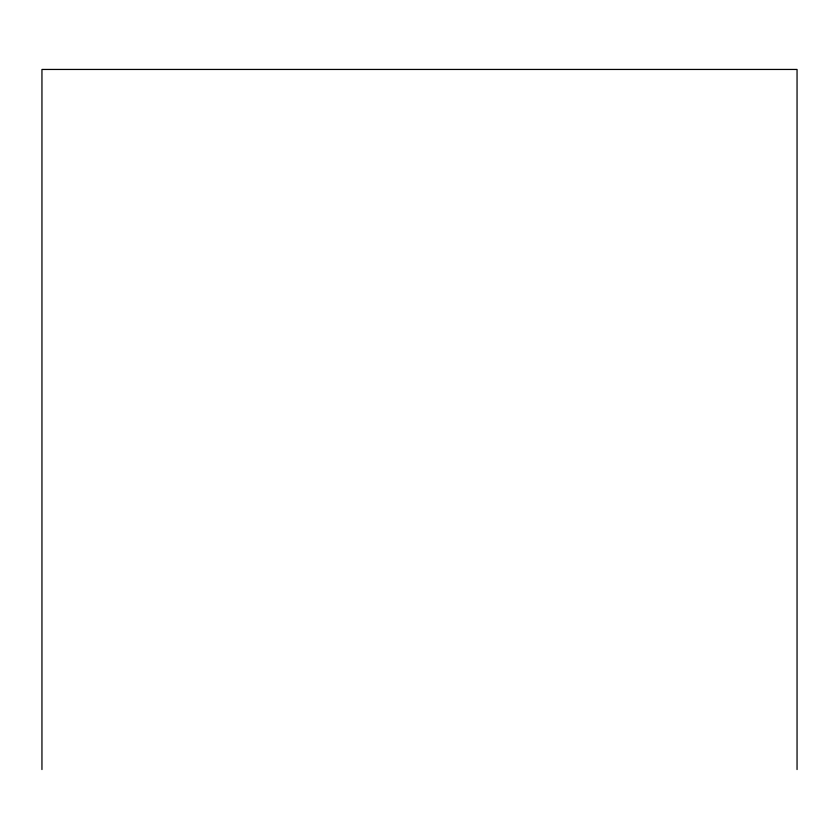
<?xml version="1.0" encoding="UTF-8"?>
<svg xmlns="http://www.w3.org/2000/svg" width="839" height="839" viewBox="0 0 839 839"><rect width="100%" height="100%" fill="white"/><g stroke="black" fill="none" stroke-linecap="round" stroke-linejoin="round"><path stroke-width="1.26" d="M797.05 769.552L797.05 69.448L41.95 69.448L41.95 769.552"/></g></svg>
